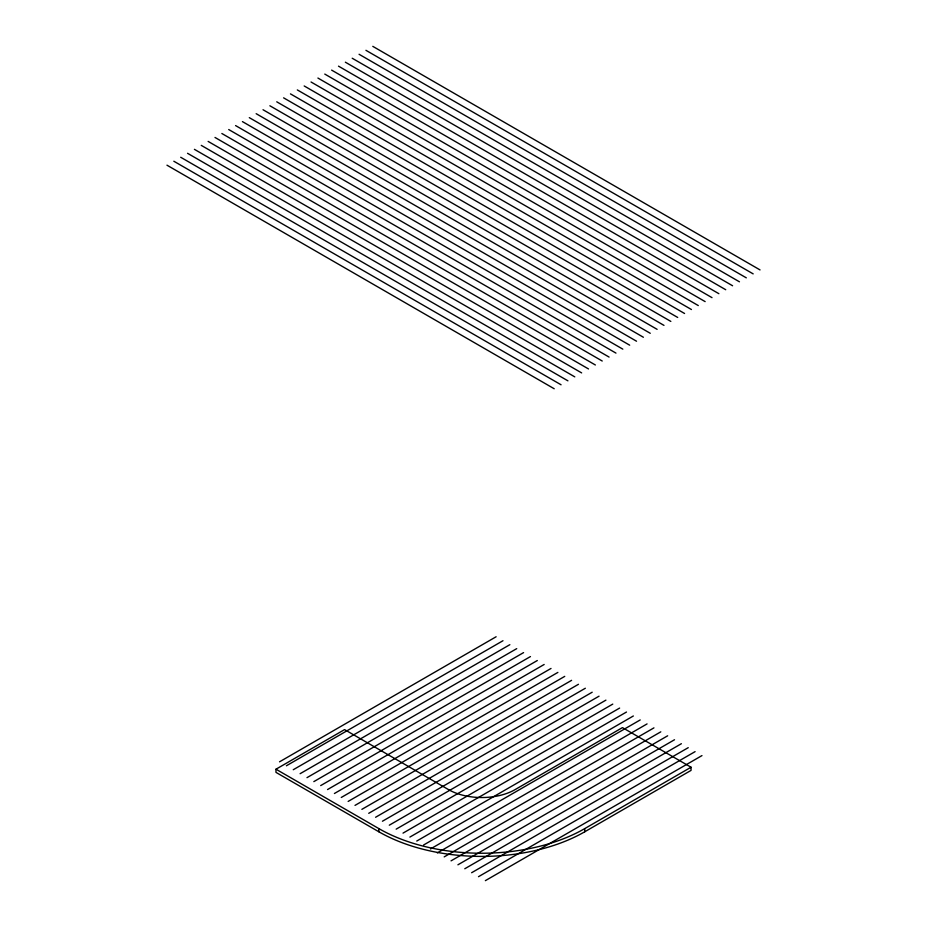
<?xml version="1.0" encoding="UTF-8"?>
<svg xmlns="http://www.w3.org/2000/svg" width="927" height="927" viewBox="0 0 927 927"><rect width="100%" height="100%" fill="white"/><g stroke="black" fill="none" stroke-linecap="round" stroke-linejoin="round"><path stroke-width="1.39" d="M279.537 761.82L496.13 636.756M275.968 769.213L344.577 729.595L447.498 789.016A47.265 27.289 0 0 0 516.107 789.016L622.446 727.614L691.055 767.232L691.055 770.395L584.717 831.797A145.539 84.033 0 0 1 378.888 831.797L275.968 772.376L275.968 769.213L378.888 828.622A145.539 84.033 0 0 0 584.717 828.622L691.055 767.232M286.397 765.772L502.99 640.719M293.256 769.734L509.85 644.682M300.116 773.697L516.721 648.645M306.976 777.66L523.581 652.608M313.836 781.623L530.441 656.571M320.696 785.586L537.301 660.534M327.555 789.549L544.161 664.485M334.415 793.5L551.02 668.448M341.275 797.463L557.88 672.411M348.146 801.426L564.74 676.374M355.006 805.389L571.6 680.337M361.866 809.352L578.46 684.3M368.726 813.315L585.331 688.251M375.586 817.266L592.191 692.214M382.445 821.229L599.051 696.177M389.305 825.192L605.91 700.14M396.165 829.155L612.77 704.103M403.025 833.118L619.63 708.066M409.885 837.081L626.49 712.029M416.756 841.044L633.35 715.98M423.616 844.995L640.209 719.943M430.476 848.958L647.069 723.906M437.335 852.921L653.941 727.869M444.195 856.884L660.8 731.832M451.055 860.847L667.66 735.795M457.915 864.81L674.52 739.746M464.775 868.761L681.38 743.709M471.634 872.724L688.24 747.672M478.506 876.687L695.099 751.635M485.366 880.65L701.959 755.598M372.793 46.35L760.036 269.919M365.933 50.313L753.176 273.882M359.073 54.276L746.305 277.845M352.214 58.239L739.445 281.796M345.354 62.19L732.585 285.759M338.494 66.153L725.725 289.722M331.634 70.116L718.865 293.685M324.774 74.079L712.006 297.648M317.915 78.042L705.146 301.611M311.043 82.005L698.286 305.562M304.183 85.956L691.426 309.525M297.324 89.919L684.566 313.488M290.464 93.882L677.695 317.451M283.604 97.845L670.835 321.414M276.744 101.808L663.975 325.377M269.884 105.771L657.116 329.34M263.025 109.734L650.256 333.291M256.165 113.685L643.396 337.254M249.305 117.648L636.536 341.217M242.434 121.611L629.676 345.18M235.574 125.574L622.817 349.143M228.714 129.537L615.957 353.106M221.854 133.5L609.085 357.069M214.994 137.451L602.226 361.02M208.135 141.414L595.366 364.983M201.275 145.377L588.506 368.946M194.415 149.34L581.646 372.909M187.555 153.303L574.786 376.872M180.695 157.266L567.927 380.835M173.824 161.228L561.067 384.786M166.964 165.18L554.207 388.749M584.717 828.622L584.717 831.797M378.888 828.622L378.888 831.797"/></g></svg>
